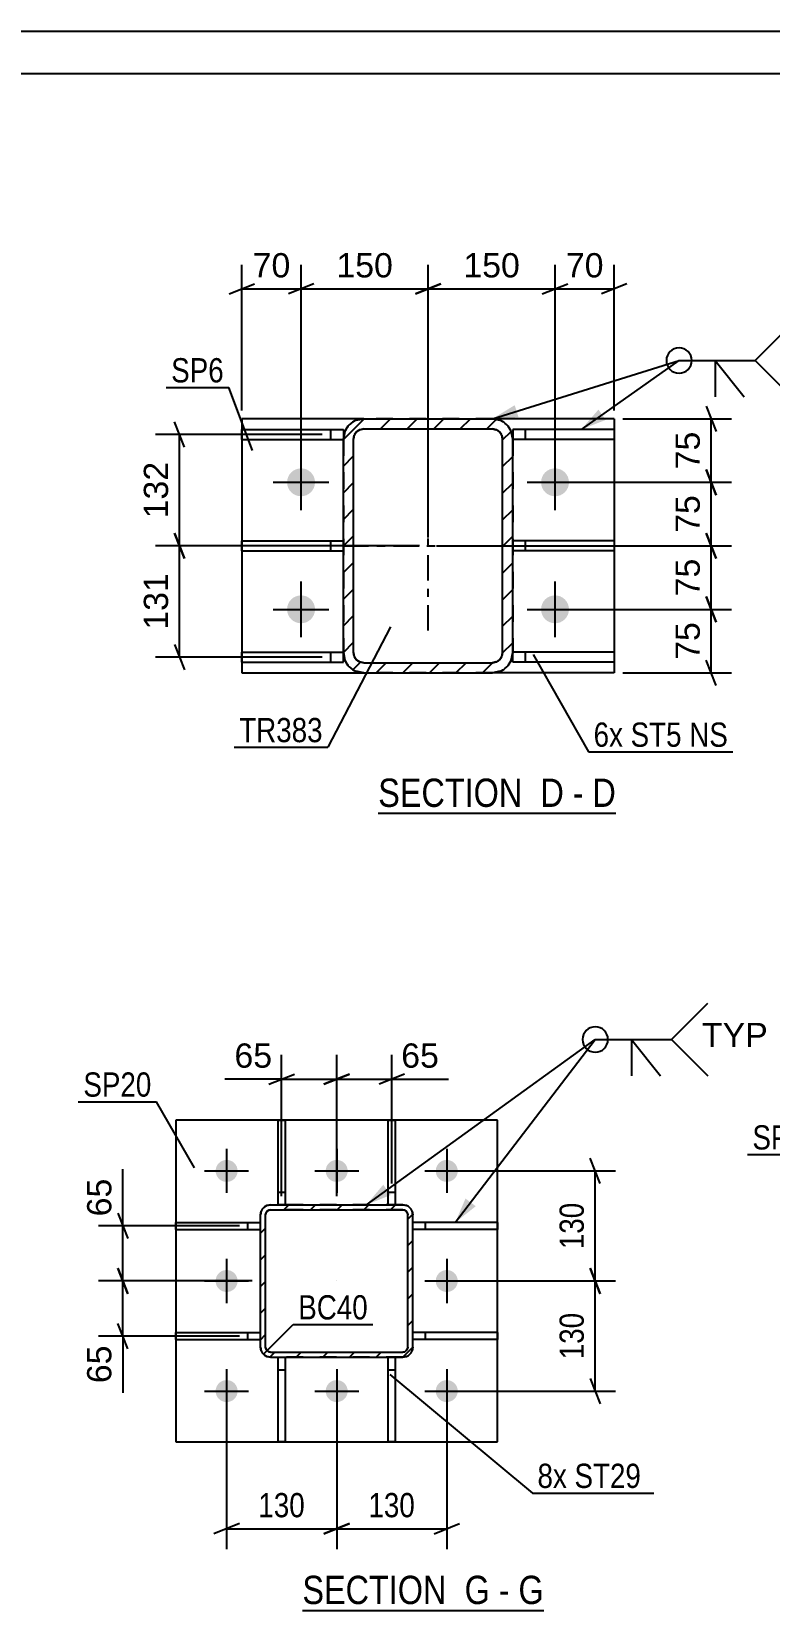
# Model space of a CAD drawing. Header units: millimetres. Extents: x 0 to 841, y 0 to 594.
# Drawn here: x 486.3 to 573.4, y 407.5 to 594 of the extents above; entities that cross this region are included whole.
import ezdxf

# ---------------------------------------------------------------- set-up
doc = ezdxf.new("R2010")
doc.units = ezdxf.units.MM
doc.linetypes.add('DXK_LINE_DOT2', pattern=[3.9198, 1.9599, -1.9599])
doc.linetypes.add('DXK_LINE_DOT3', pattern=[5.9187, 2.979, -0.9799, 0.9799, -0.9799])
doc.styles.add('Arial', font='ARIAL.TTF', dxfattribs={"height": 0.2})
doc.styles.add('Arial Narrow', font='ARIALN.TTF', dxfattribs={"height": 0.2})

# ---------------------------------------------------------------- blocks, each defined once
blk = doc.blocks.new('Unknown-717051872-18 - 20835')
at = {"color": 6, "linetype": 'Continuous'}
blk.add_line((518.27, 407.55), (546.77, 407.55), dxfattribs=at)
at = {"color": 0, "linetype": 'Continuous'}
for points in [[(536.38, 408.3), (536.38, 411.8), (518.27, 411.8), (518.27, 408.3)], [(540.41, 408.3), (540.41, 411.8), (537.43, 411.8), (537.43, 408.3)], [(542.74, 408.3), (542.74, 411.8), (541.46, 411.8), (541.46, 408.3)], [(546.77, 408.3), (546.77, 411.8), (543.79, 411.8), (543.79, 408.3)]]:
    blk.add_wipeout(points, dxfattribs=at)
at = {"color": 7, "linetype": 'Continuous', "style": 'Arial Narrow'}
for s, p in [('SECTION ', (518.27, 408.3)), ('G', (537.43, 408.3)), ('G', (543.79, 408.3)), ('-', (541.46, 408.3))]:
    blk.add_text(s, height=3.34, dxfattribs=at).set_placement(p)
blk = doc.blocks.new('Unknown-717051872-1130')
at = {"color": 5, "linetype": 'Continuous'}
for p, q in [((841, 594), (0, 594)), ((836, 589), (5, 589))]:
    blk.add_line(p, q, dxfattribs=at)
blk = doc.blocks.new('Unknown-717051872-14 - 5082')
at = {"color": 6, "linetype": 'Continuous'}
blk.add_line((527.23, 501.69), (555.3, 501.69), dxfattribs=at)
at = {"color": 0, "linetype": 'Continuous'}
for points in [[(545.34, 502.44), (545.34, 505.94), (527.23, 505.94), (527.23, 502.44)], [(549.16, 502.44), (549.16, 505.94), (546.39, 505.94), (546.39, 502.44)], [(551.48, 502.44), (551.48, 505.94), (550.21, 505.94), (550.21, 502.44)], [(555.3, 502.44), (555.3, 505.94), (552.53, 505.94), (552.53, 502.44)]]:
    blk.add_wipeout(points, dxfattribs=at)
at = {"color": 7, "linetype": 'Continuous', "style": 'Arial Narrow'}
for s, p in [('SECTION ', (527.23, 502.44)), ('D', (546.39, 502.44)), ('D', (552.53, 502.44)), ('-', (550.21, 502.44))]:
    blk.add_text(s, height=3.34, dxfattribs=at).set_placement(p)
blk = doc.blocks.new('Part-717051872-20913 - 20835')
at = {"color": 2, "linetype": 'Continuous'}
for p, q in [((528.42, 455.45), (528.42, 465.45)), ((528.42, 465.45), (529.22, 465.45)), ((529.22, 465.45), (529.22, 455.45))]:
    blk.add_line(p, q, dxfattribs=at)
at = {"color": 7, "linetype": 'DXK_LINE_DOT2'}
for p, q in [((528.42, 456.95), (529.22, 456.95)), ((529.22, 455.45), (528.42, 455.45))]:
    blk.add_line(p, q, dxfattribs=at)
blk = doc.blocks.new('Part-717051872-20914 - 20835')
at = {"color": 2, "linetype": 'Continuous'}
for p, q in [((515.42, 455.45), (515.42, 465.45)), ((515.42, 465.45), (516.22, 465.45)), ((516.22, 465.45), (516.22, 455.45))]:
    blk.add_line(p, q, dxfattribs=at)
at = {"color": 7, "linetype": 'DXK_LINE_DOT2'}
for p, q in [((515.42, 456.95), (516.22, 456.95)), ((516.22, 455.45), (515.42, 455.45))]:
    blk.add_line(p, q, dxfattribs=at)
blk = doc.blocks.new('Part-717051872-20842 - 20835')
at = {"linetype": 'Continuous'}
h = blk.add_hatch(dxfattribs=at)
h.set_pattern_fill('', scale=0.7, style=0, pattern_type=0)
h.set_pattern_definition([(45, (530.1167, 437.4516), (-1.57154, 1.57154), [])])
h.paths.add_polyline_path([(514.52, 437.45), (530.12, 437.45), (530.58, 437.54), (530.97, 437.8), (531.23, 438.19), (531.32, 438.65), (531.32, 454.25), (531.23, 454.71), (530.97, 455.1), (530.58, 455.36), (530.12, 455.45), (514.52, 455.45), (514.06, 455.36), (513.67, 455.1), (513.41, 454.71), (513.32, 454.25), (513.32, 438.65), (513.41, 438.19), (513.67, 437.8), (514.06, 437.54)])
h.paths.add_polyline_path([(513.96, 438.42), (513.92, 438.65), (513.92, 454.25), (513.96, 454.48), (514.09, 454.68), (514.29, 454.81), (514.52, 454.85), (530.12, 454.85), (530.35, 454.81), (530.54, 454.68), (530.67, 454.48), (530.72, 454.25), (530.72, 438.65), (530.67, 438.42), (530.54, 438.23), (530.35, 438.1), (530.12, 438.05), (514.52, 438.05), (514.29, 438.1), (514.09, 438.23)])
at = {"color": 7, "linetype": 'DXK_LINE_DOT2'}
for p, q in [((514.06, 455.36), (514.52, 455.45)), ((530.12, 455.45), (514.52, 455.45)), ((530.12, 455.45), (530.58, 455.36)), ((513.32, 454.25), (513.41, 454.71)), ((513.32, 438.65), (513.32, 454.25)), ((513.96, 454.48), (513.92, 454.25)), ((513.92, 438.65), (513.92, 454.25)), ((514.09, 454.68), (513.96, 454.48)), ((514.29, 454.81), (514.09, 454.68)), ((514.52, 454.85), (514.29, 454.81)), ((530.12, 454.85), (514.52, 454.85)), ((530.35, 454.81), (530.12, 454.85)), ((530.54, 454.68), (530.35, 454.81)), ((530.67, 454.48), (530.54, 454.68)), ((530.72, 454.25), (530.67, 454.48)), ((530.72, 438.65), (530.72, 454.25)), ((531.23, 454.71), (531.32, 454.25)), ((531.32, 438.65), (531.32, 454.25)), ((513.41, 438.19), (513.32, 438.65)), ((513.92, 438.65), (513.96, 438.42)), ((513.96, 438.42), (514.09, 438.23)), ((514.09, 438.23), (514.29, 438.1)), ((530.35, 438.1), (530.54, 438.23)), ((530.54, 438.23), (530.67, 438.42)), ((530.67, 438.42), (530.72, 438.65)), ((531.32, 438.65), (531.23, 438.19)), ((514.52, 437.45), (514.06, 437.54)), ((514.29, 438.1), (514.52, 438.05)), ((514.52, 438.05), (530.12, 438.05)), ((530.12, 437.45), (514.52, 437.45)), ((530.12, 438.05), (530.35, 438.1)), ((530.58, 437.54), (530.12, 437.45))]:
    blk.add_line(p, q, dxfattribs=at)
at = {"color": 2, "linetype": 'Continuous'}
for p, q in [((514.52, 455.45), (514.06, 455.36)), ((514.52, 455.45), (530.12, 455.45)), ((530.58, 455.36), (530.12, 455.45)), ((513.41, 454.71), (513.32, 454.25)), ((513.32, 438.65), (513.32, 454.25)), ((513.92, 454.25), (513.96, 454.48)), ((513.92, 438.65), (513.92, 454.25)), ((513.96, 454.48), (514.09, 454.68)), ((514.09, 454.68), (514.29, 454.81)), ((514.29, 454.81), (514.52, 454.85)), ((514.52, 454.85), (530.12, 454.85)), ((530.12, 454.85), (530.35, 454.81)), ((530.35, 454.81), (530.54, 454.68)), ((530.54, 454.68), (530.67, 454.48)), ((530.67, 454.48), (530.72, 454.25)), ((530.72, 438.65), (530.72, 454.25)), ((531.32, 454.25), (531.23, 454.71)), ((531.32, 438.65), (531.32, 454.25)), ((513.32, 438.65), (513.41, 438.19)), ((513.96, 438.42), (513.92, 438.65)), ((514.09, 438.23), (513.96, 438.42)), ((514.29, 438.1), (514.09, 438.23)), ((530.54, 438.23), (530.35, 438.1)), ((530.67, 438.42), (530.54, 438.23)), ((530.72, 438.65), (530.67, 438.42)), ((531.23, 438.19), (531.32, 438.65)), ((514.06, 437.54), (514.52, 437.45)), ((514.52, 438.05), (514.29, 438.1)), ((514.52, 438.05), (530.12, 438.05)), ((514.52, 437.45), (530.12, 437.45)), ((530.35, 438.1), (530.12, 438.05)), ((530.12, 437.45), (530.58, 437.54))]:
    blk.add_line(p, q, dxfattribs=at)
at = {"color": 7, "linetype": 'DXK_LINE_DOT3'}
blk.add_line((522.32, 446.45), (522.32, 446.45), dxfattribs=at)
at = {"color": 7, "linetype": 'DXK_LINE_DOT2'}
for centre, start, end in [((514.52, 454.25), 112.5, 157.5), ((530.12, 454.25), 22.5, 67.5), ((514.52, 438.65), 202.5, 247.5), ((530.12, 438.65), 292.5, 337.5)]:
    blk.add_arc(centre, 1.2, start, end, dxfattribs=at)
at = {"color": 2, "linetype": 'Continuous'}
for centre, start, end in [((514.52, 454.25), 112.5, 157.5), ((530.12, 454.25), 22.5, 67.5), ((514.52, 438.65), 202.5, 247.5), ((530.12, 438.65), 292.5, 337.5)]:
    blk.add_arc(centre, 1.2, start, end, dxfattribs=at)
blk = doc.blocks.new('Part-717051872-20911 - 20835')
at = {"color": 2, "linetype": 'Continuous'}
for p, q in [((528.42, 427.45), (528.42, 437.45)), ((529.22, 437.45), (529.22, 427.45)), ((529.22, 427.45), (528.42, 427.45))]:
    blk.add_line(p, q, dxfattribs=at)
at = {"color": 7, "linetype": 'DXK_LINE_DOT2'}
for p, q in [((528.42, 437.45), (529.22, 437.45)), ((528.42, 435.95), (529.22, 435.95))]:
    blk.add_line(p, q, dxfattribs=at)
blk = doc.blocks.new('Part-717051872-20855 - 20835')
at = {"color": 2, "linetype": 'Continuous'}
for p, q in [((541.32, 465.45), (503.32, 465.45)), ((503.32, 465.45), (503.32, 427.45)), ((541.32, 427.45), (541.32, 465.45)), ((503.32, 427.45), (541.32, 427.45))]:
    blk.add_line(p, q, dxfattribs=at)
blk = doc.blocks.new('Part-717051872-20912 - 20835')
at = {"color": 2, "linetype": 'Continuous'}
for p, q in [((515.42, 427.45), (515.42, 437.45)), ((516.22, 437.45), (516.22, 427.45)), ((516.22, 427.45), (515.42, 427.45))]:
    blk.add_line(p, q, dxfattribs=at)
at = {"color": 7, "linetype": 'DXK_LINE_DOT2'}
for p, q in [((515.42, 437.45), (516.22, 437.45)), ((515.42, 435.95), (516.22, 435.95))]:
    blk.add_line(p, q, dxfattribs=at)
blk = doc.blocks.new('Part-717051872-20915 - 20835')
at = {"color": 2, "linetype": 'Continuous'}
for p, q in [((541.32, 440.35), (531.32, 440.35)), ((541.32, 440.35), (541.32, 439.55)), ((541.32, 439.55), (531.32, 439.55))]:
    blk.add_line(p, q, dxfattribs=at)
at = {"color": 7, "linetype": 'DXK_LINE_DOT2'}
for p, q in [((531.32, 439.55), (531.32, 440.35)), ((532.82, 439.55), (532.82, 440.35))]:
    blk.add_line(p, q, dxfattribs=at)
blk = doc.blocks.new('Part-717051872-20916 - 20835')
at = {"color": 2, "linetype": 'Continuous'}
for p, q in [((541.32, 453.35), (531.32, 453.35)), ((541.32, 453.35), (541.32, 452.55)), ((541.32, 452.55), (531.32, 452.55))]:
    blk.add_line(p, q, dxfattribs=at)
at = {"color": 7, "linetype": 'DXK_LINE_DOT2'}
for p, q in [((531.32, 452.55), (531.32, 453.35)), ((532.82, 452.55), (532.82, 453.35))]:
    blk.add_line(p, q, dxfattribs=at)
blk = doc.blocks.new('Part-717051872-20917 - 20835')
at = {"color": 2, "linetype": 'Continuous'}
for p, q in [((503.32, 439.55), (503.32, 440.35)), ((503.32, 440.35), (513.32, 440.35)), ((503.32, 439.55), (513.32, 439.55))]:
    blk.add_line(p, q, dxfattribs=at)
at = {"color": 7, "linetype": 'DXK_LINE_DOT2'}
for p, q in [((511.82, 439.55), (511.82, 440.35)), ((513.32, 439.55), (513.32, 440.35))]:
    blk.add_line(p, q, dxfattribs=at)
blk = doc.blocks.new('Part-717051872-20918 - 20835')
at = {"color": 2, "linetype": 'Continuous'}
for p, q in [((503.32, 452.55), (503.32, 453.35)), ((503.32, 453.35), (513.32, 453.35)), ((503.32, 452.55), (513.32, 452.55))]:
    blk.add_line(p, q, dxfattribs=at)
at = {"color": 7, "linetype": 'DXK_LINE_DOT2'}
for p, q in [((511.82, 452.55), (511.82, 453.35)), ((513.32, 452.55), (513.32, 453.35))]:
    blk.add_line(p, q, dxfattribs=at)
blk = doc.blocks.new('Bolt-717051872-20923 - 20835')
at = {"linetype": 'Continuous'}
for points in [[(510.62, 459.45, -1), (508.02, 459.45, -1)], [(523.62, 459.45, -1), (521.02, 459.45, -1)], [(536.62, 459.45, -1), (534.02, 459.45, -1)], [(510.62, 446.45, -1), (508.02, 446.45, -1)], [(536.62, 446.45, -1), (534.02, 446.45, -1)], [(510.62, 433.45, -1), (508.02, 433.45, -1)], [(523.62, 433.45, -1), (521.02, 433.45, -1)], [(536.62, 433.45, -1), (534.02, 433.45, -1)]]:
    blk.add_hatch(color=1, dxfattribs=at).paths.add_polyline_path(points)
at = {"color": 1, "linetype": 'Continuous'}
for p, q in [((509.32, 462.05), (509.32, 456.85)), ((522.32, 462.05), (522.32, 456.85)), ((535.32, 462.05), (535.32, 456.85)), ((506.72, 459.45), (511.92, 459.45)), ((519.72, 459.45), (524.92, 459.45)), ((532.72, 459.45), (537.92, 459.45)), ((509.32, 449.05), (509.32, 443.85)), ((535.32, 449.05), (535.32, 443.85)), ((506.72, 446.45), (511.92, 446.45)), ((532.72, 446.45), (537.92, 446.45)), ((509.32, 436.05), (509.32, 430.85)), ((522.32, 436.05), (522.32, 430.85)), ((535.32, 436.05), (535.32, 430.85)), ((506.72, 433.45), (511.92, 433.45)), ((519.72, 433.45), (524.92, 433.45)), ((532.72, 433.45), (537.92, 433.45))]:
    blk.add_line(p, q, dxfattribs=at)
blk = doc.blocks.new('Part-717051872-5136 - 5082')
at = {"color": 2, "linetype": 'Continuous'}
for p, q in [((555.11, 520.72), (543.11, 520.72)), ((543.11, 519.52), (543.11, 520.67)), ((555.11, 520.72), (555.11, 519.52)), ((555.11, 519.52), (543.11, 519.52))]:
    blk.add_line(p, q, dxfattribs=at)
at = {"color": 7, "linetype": 'DXK_LINE_DOT2'}
for p, q in [((543.11, 520.67), (543.11, 520.72)), ((543.11, 520.72), (543.11, 520.67)), ((544.61, 519.52), (544.61, 520.72))]:
    blk.add_line(p, q, dxfattribs=at)
blk = doc.blocks.new('Part-717051872-5185 - 5082')
at = {"color": 2, "linetype": 'Continuous'}
for p, q in [((511.11, 519.52), (511.11, 520.72)), ((511.11, 520.72), (523.11, 520.72)), ((523.11, 519.52), (523.11, 520.67)), ((511.11, 519.52), (523.11, 519.52))]:
    blk.add_line(p, q, dxfattribs=at)
at = {"color": 7, "linetype": 'DXK_LINE_DOT2'}
for p, q in [((521.61, 519.52), (521.61, 520.72)), ((523.11, 520.67), (523.11, 520.72)), ((523.11, 520.72), (523.11, 520.67))]:
    blk.add_line(p, q, dxfattribs=at)
blk = doc.blocks.new('Part-717051872-5121 - 5082')
at = {"color": 2, "linetype": 'Continuous'}
for p, q in [((525.51, 548.27), (511.11, 548.27)), ((511.11, 548.27), (511.11, 518.27)), ((555.11, 548.27), (540.71, 548.27)), ((555.11, 548.27), (555.11, 518.27)), ((511.11, 518.27), (525.51, 518.27)), ((555.11, 518.27), (540.71, 518.27))]:
    blk.add_line(p, q, dxfattribs=at)
at = {"color": 7, "linetype": 'DXK_LINE_DOT2'}
for p, q in [((540.71, 548.27), (525.51, 548.27)), ((540.71, 518.27), (525.51, 518.27))]:
    blk.add_line(p, q, dxfattribs=at)
blk = doc.blocks.new('Part-717051872-5126 - 5082')
at = {"color": 2, "linetype": 'Continuous'}
for p, q in [((555.11, 533.87), (543.11, 533.87)), ((555.11, 533.87), (555.11, 532.67)), ((555.11, 532.67), (543.11, 532.67))]:
    blk.add_line(p, q, dxfattribs=at)
at = {"color": 7, "linetype": 'DXK_LINE_DOT2'}
for p, q in [((543.11, 533.87), (543.11, 532.67)), ((544.61, 532.67), (544.61, 533.87))]:
    blk.add_line(p, q, dxfattribs=at)
blk = doc.blocks.new('Part-717051872-5131 - 5082')
at = {"color": 2, "linetype": 'Continuous'}
for p, q in [((555.11, 547.02), (543.11, 547.02)), ((543.11, 547.02), (543.11, 545.87)), ((555.11, 547.02), (555.11, 545.82)), ((555.11, 545.82), (543.11, 545.82))]:
    blk.add_line(p, q, dxfattribs=at)
at = {"color": 7, "linetype": 'DXK_LINE_DOT2'}
for p, q in [((544.61, 545.82), (544.61, 547.02)), ((543.11, 545.87), (543.11, 545.82))]:
    blk.add_line(p, q, dxfattribs=at)
blk = doc.blocks.new('Part-717051872-5149 - 5082')
at = {"linetype": 'Continuous'}
h = blk.add_hatch(dxfattribs=at)
h.set_pattern_fill('', scale=0.7, style=0, pattern_type=0)
h.set_pattern_definition([(45, (542.9298, 546.789), (-1.57154, 1.57154), [])])
h.paths.add_polyline_path([(543.11, 545.87), (542.93, 546.79), (542.41, 547.57), (541.63, 548.09), (540.71, 548.27), (525.51, 548.27), (524.59, 548.09), (523.82, 547.57), (523.3, 546.79), (523.11, 545.87), (523.11, 520.67), (523.3, 519.75), (523.82, 518.97), (524.59, 518.45), (525.51, 518.27), (540.71, 518.27), (541.63, 518.45), (542.41, 518.97), (542.93, 519.75), (543.11, 520.67)])
h.paths.add_polyline_path([(541.82, 520.21), (541.56, 519.82), (541.17, 519.56), (540.71, 519.47), (525.51, 519.47), (525.05, 519.56), (524.66, 519.82), (524.4, 520.21), (524.31, 520.67), (524.31, 545.87), (524.4, 546.33), (524.66, 546.72), (525.05, 546.98), (525.51, 547.07), (540.71, 547.07), (541.17, 546.98), (541.56, 546.72), (541.82, 546.33), (541.91, 545.87), (541.91, 520.67)])
at = {"color": 7, "linetype": 'DXK_LINE_DOT2'}
for p, q in [((524.59, 548.09), (525.51, 548.27)), ((525.51, 548.27), (540.71, 548.27)), ((540.71, 548.27), (541.63, 548.09)), ((523.11, 545.87), (523.3, 546.79)), ((524.4, 546.33), (524.31, 545.87)), ((525.51, 547.07), (525.05, 546.98)), ((525.51, 547.07), (540.71, 547.07)), ((541.17, 546.98), (540.71, 547.07)), ((541.91, 545.87), (541.82, 546.33)), ((542.93, 546.79), (543.11, 545.87)), ((523.11, 545.87), (523.11, 520.67)), ((524.31, 520.67), (524.31, 545.87)), ((541.91, 520.67), (541.91, 545.87)), ((543.11, 545.87), (543.11, 520.67)), ((523.3, 519.75), (523.11, 520.67)), ((524.31, 520.67), (524.4, 520.21)), ((541.82, 520.21), (541.91, 520.67)), ((543.11, 520.67), (542.93, 519.75)), ((525.51, 518.27), (524.59, 518.45)), ((525.05, 519.56), (525.51, 519.47)), ((525.51, 519.47), (540.71, 519.47)), ((540.71, 519.47), (541.17, 519.56)), ((541.63, 518.45), (540.71, 518.27)), ((525.51, 518.27), (540.71, 518.27))]:
    blk.add_line(p, q, dxfattribs=at)
at = {"color": 2, "linetype": 'Continuous'}
for p, q in [((525.51, 548.27), (524.59, 548.09)), ((525.51, 548.27), (540.71, 548.27)), ((541.63, 548.09), (540.71, 548.27)), ((523.3, 546.79), (523.11, 545.87)), ((524.31, 545.87), (524.4, 546.33)), ((525.05, 546.98), (525.51, 547.07)), ((525.51, 547.07), (540.71, 547.07)), ((540.71, 547.07), (541.17, 546.98)), ((541.82, 546.33), (541.91, 545.87)), ((543.11, 545.87), (542.93, 546.79)), ((523.11, 520.67), (523.11, 545.87)), ((524.31, 520.67), (524.31, 545.87)), ((541.91, 520.67), (541.91, 545.87)), ((543.11, 520.67), (543.11, 545.87)), ((523.11, 520.67), (523.3, 519.75)), ((524.4, 520.21), (524.31, 520.67)), ((541.91, 520.67), (541.82, 520.21)), ((542.93, 519.75), (543.11, 520.67)), ((524.59, 518.45), (525.51, 518.27)), ((525.51, 519.47), (525.05, 519.56)), ((525.51, 519.47), (540.71, 519.47)), ((541.17, 519.56), (540.71, 519.47)), ((540.71, 518.27), (541.63, 518.45)), ((525.51, 518.27), (540.71, 518.27))]:
    blk.add_line(p, q, dxfattribs=at)
at = {"color": 7, "linetype": 'DXK_LINE_DOT3'}
for p, q in [((533.11, 523.27), (533.11, 543.27)), ((523.11, 533.27), (543.11, 533.27))]:
    blk.add_line(p, q, dxfattribs=at)
at = {"color": 7, "linetype": 'DXK_LINE_DOT2'}
for centre, radius, start, end in [((525.51, 545.87), 2.4, 112.5, 157.5), ((525.51, 545.87), 1.2, 112.5, 157.5), ((540.71, 545.87), 1.2, 22.5, 67.5), ((540.71, 545.87), 2.4, 22.5, 67.5), ((525.51, 520.67), 1.2, 202.5, 247.5), ((540.71, 520.67), 1.2, 292.5, 337.5), ((525.51, 520.67), 2.4, 202.5, 247.5), ((540.71, 520.67), 2.4, 292.5, 337.5)]:
    blk.add_arc(centre, radius, start, end, dxfattribs=at)
at = {"color": 2, "linetype": 'Continuous'}
for centre, radius, start, end in [((525.51, 545.87), 2.4, 112.5, 157.5), ((525.51, 545.87), 1.2, 112.5, 157.5), ((540.71, 545.87), 1.2, 22.5, 67.5), ((540.71, 545.87), 2.4, 22.5, 67.5), ((525.51, 520.67), 1.2, 202.5, 247.5), ((540.71, 520.67), 1.2, 292.5, 337.5), ((525.51, 520.67), 2.4, 202.5, 247.5), ((540.71, 520.67), 2.4, 292.5, 337.5)]:
    blk.add_arc(centre, radius, start, end, dxfattribs=at)
blk = doc.blocks.new('Part-717051872-5141 - 5082')
at = {"color": 2, "linetype": 'Continuous'}
for p, q in [((511.11, 532.67), (511.11, 533.87)), ((511.11, 533.87), (523.11, 533.87)), ((511.11, 532.67), (523.11, 532.67))]:
    blk.add_line(p, q, dxfattribs=at)
at = {"color": 7, "linetype": 'DXK_LINE_DOT2'}
for p, q in [((521.61, 532.67), (521.61, 533.87)), ((523.11, 533.87), (523.11, 532.67))]:
    blk.add_line(p, q, dxfattribs=at)
blk = doc.blocks.new('Bolt-717051872-5171 - 5082')
at = {"linetype": 'Continuous'}
for points in [[(516.46, 540.77, -1), (519.76, 540.77, -1)], [(546.46, 540.77, -1), (549.76, 540.77, -1)], [(516.46, 525.77, -1), (519.76, 525.77, -1)], [(546.46, 525.77, -1), (549.76, 525.77, -1)]]:
    blk.add_hatch(color=1, dxfattribs=at).paths.add_polyline_path(points)
at = {"color": 1, "linetype": 'Continuous'}
for p, q in [((518.11, 537.47), (518.11, 544.07)), ((548.11, 537.47), (548.11, 544.07)), ((514.81, 540.77), (521.41, 540.77)), ((544.81, 540.77), (551.41, 540.77)), ((518.11, 522.47), (518.11, 529.07)), ((548.11, 522.47), (548.11, 529.07)), ((514.81, 525.77), (521.41, 525.77)), ((544.81, 525.77), (551.41, 525.77))]:
    blk.add_line(p, q, dxfattribs=at)
blk = doc.blocks.new('Part-717051872-5180 - 5082')
at = {"color": 2, "linetype": 'Continuous'}
for p, q in [((511.11, 545.82), (511.11, 547.02)), ((511.11, 547.02), (523.11, 547.02)), ((523.11, 547.02), (523.11, 545.87)), ((511.11, 545.82), (523.11, 545.82))]:
    blk.add_line(p, q, dxfattribs=at)
at = {"color": 7, "linetype": 'DXK_LINE_DOT2'}
for p, q in [((521.61, 545.82), (521.61, 547.02)), ((523.11, 545.87), (523.11, 545.82))]:
    blk.add_line(p, q, dxfattribs=at)
blk = doc.blocks.new('StraightDimension-717051872-21965 - 20835')
at = {"color": 7, "linetype": 'Continuous'}
for p, q in [((496.45, 447.95), (497.65, 444.95)), ((512.32, 446.45), (494.2, 446.45)), ((497.05, 439.95), (497.05, 446.45)), ((497.65, 438.45), (496.45, 441.45)), ((510.82, 439.95), (494.2, 439.95))]:
    blk.add_line(p, q, dxfattribs=at)
at = {"color": 0}
blk.add_wipeout([(496.3, 439.43), (492.1, 439.43), (492.1, 433.78), (496.3, 433.78)], dxfattribs=at)
at = {"color": 7, "linetype": 'Continuous'}
blk.add_line((497.05, 439.95), (497.05, 433.25), dxfattribs=at)
blk.add_line((497.05, 439.95), (497.05, 433.25), dxfattribs=at)
at = {"color": 3, "style": 'Arial'}
blk.add_text('65', height=2.865, rotation=90.0002, dxfattribs=at).set_placement((495.7, 434.38))
blk = doc.blocks.new('StraightDimension-717051872-21955 - 20835')
at = {"color": 7, "linetype": 'Continuous'}
for p, q in [((515.82, 456.45), (515.82, 473.14)), ((522.32, 456.45), (522.32, 473.14)), ((514.32, 469.69), (517.32, 470.89)), ((515.82, 470.29), (522.32, 470.29)), ((523.82, 470.89), (520.82, 469.69))]:
    blk.add_line(p, q, dxfattribs=at)
at = {"color": 0}
blk.add_wipeout([(515.29, 471.04), (515.29, 475.24), (509.64, 475.24), (509.64, 471.04)], dxfattribs=at)
at = {"color": 7, "linetype": 'Continuous'}
blk.add_line((515.82, 470.29), (509.12, 470.29), dxfattribs=at)
blk.add_line((515.82, 470.29), (509.12, 470.29), dxfattribs=at)
at = {"color": 3, "style": 'Arial'}
blk.add_text('65', height=2.865, dxfattribs=at).set_placement((510.24, 471.64))
blk = doc.blocks.new('StraightDimension-717051872-21964 - 20835')
at = {"color": 7, "linetype": 'Continuous'}
for p, q in [((496.45, 454.45), (497.65, 451.45)), ((510.82, 452.95), (494.2, 452.95)), ((497.05, 446.45), (497.05, 452.95)), ((497.65, 444.95), (496.45, 447.95)), ((512.32, 446.45), (494.2, 446.45))]:
    blk.add_line(p, q, dxfattribs=at)
at = {"color": 0}
blk.add_wipeout([(496.3, 459.12), (492.1, 459.12), (492.1, 453.48), (496.3, 453.48)], dxfattribs=at)
at = {"color": 7, "linetype": 'Continuous'}
blk.add_line((497.05, 452.95), (497.05, 459.65), dxfattribs=at)
blk.add_line((497.05, 452.95), (497.05, 459.65), dxfattribs=at)
at = {"color": 3, "style": 'Arial'}
blk.add_text('65', height=2.865, rotation=90.0002, dxfattribs=at).set_placement((495.7, 454.08))
blk = doc.blocks.new('StraightDimension-717051872-20954 - 20835')
at = {"color": 7, "linetype": 'Continuous'}
for p, q in [((522.32, 432.45), (522.32, 414.8)), ((535.32, 432.45), (535.32, 414.8)), ((523.82, 417.8), (520.82, 416.6)), ((533.82, 416.6), (536.82, 417.8)), ((522.32, 417.2), (535.32, 417.2))]:
    blk.add_line(p, q, dxfattribs=at)
at = {"color": 0}
blk.add_wipeout([(532.16, 417.95), (532.16, 422.15), (525.47, 422.15), (525.47, 417.95)], dxfattribs=at)
at = {"color": 3, "style": 'Arial Narrow'}
blk.add_text('130', height=2.863, dxfattribs=at).set_placement((526.07, 418.55))
blk = doc.blocks.new('StraightDimension-717051872-20955 - 20835')
at = {"color": 7, "linetype": 'Continuous'}
for p, q in [((509.32, 432.45), (509.32, 414.8)), ((522.32, 432.45), (522.32, 414.8)), ((510.82, 417.8), (507.82, 416.6)), ((520.82, 416.6), (523.82, 417.8)), ((509.32, 417.2), (522.32, 417.2))]:
    blk.add_line(p, q, dxfattribs=at)
at = {"color": 0}
blk.add_wipeout([(519.16, 417.95), (519.16, 422.15), (512.47, 422.15), (512.47, 417.95)], dxfattribs=at)
at = {"color": 3, "style": 'Arial Narrow'}
blk.add_text('130', height=2.863, dxfattribs=at).set_placement((513.07, 418.55))
blk = doc.blocks.new('StraightDimension-717051872-20964 - 20835')
at = {"color": 7, "linetype": 'Continuous'}
for p, q in [((553.46, 457.95), (552.26, 460.95)), ((536.32, 459.45), (555.26, 459.45)), ((552.86, 446.45), (552.86, 459.45)), ((552.26, 447.95), (553.46, 444.95)), ((536.32, 446.45), (555.26, 446.45))]:
    blk.add_line(p, q, dxfattribs=at)
at = {"color": 0}
blk.add_wipeout([(552.11, 456.29), (547.91, 456.29), (547.91, 449.61), (552.11, 449.61)], dxfattribs=at)
at = {"color": 3, "style": 'Arial Narrow'}
blk.add_text('130', height=2.863, rotation=90.0002, dxfattribs=at).set_placement((551.51, 450.21))
blk = doc.blocks.new('StraightDimension-717051872-20965 - 20835')
at = {"color": 7, "linetype": 'Continuous'}
for p, q in [((553.46, 444.95), (552.26, 447.95)), ((536.32, 446.45), (555.26, 446.45)), ((552.86, 433.45), (552.86, 446.45)), ((552.26, 434.95), (553.46, 431.95)), ((536.32, 433.45), (555.26, 433.45))]:
    blk.add_line(p, q, dxfattribs=at)
at = {"color": 0}
blk.add_wipeout([(552.11, 443.29), (547.91, 443.29), (547.91, 436.61), (552.11, 436.61)], dxfattribs=at)
at = {"color": 3, "style": 'Arial Narrow'}
blk.add_text('130', height=2.863, rotation=90.0002, dxfattribs=at).set_placement((551.51, 437.21))
blk = doc.blocks.new('StraightDimension-717051872-21954 - 20835')
at = {"color": 7, "linetype": 'Continuous'}
for p, q in [((522.32, 456.45), (522.32, 473.14)), ((528.82, 457.95), (528.82, 473.14)), ((520.82, 469.69), (523.82, 470.89)), ((522.32, 470.29), (528.82, 470.29)), ((530.32, 470.89), (527.32, 469.69))]:
    blk.add_line(p, q, dxfattribs=at)
at = {"color": 0}
blk.add_wipeout([(534.99, 471.04), (534.99, 475.24), (529.34, 475.24), (529.34, 471.04)], dxfattribs=at)
at = {"color": 7, "linetype": 'Continuous'}
blk.add_line((528.82, 470.29), (535.51, 470.29), dxfattribs=at)
blk.add_line((528.82, 470.29), (535.51, 470.29), dxfattribs=at)
at = {"color": 3, "style": 'Arial'}
blk.add_text('65', height=2.865, dxfattribs=at).set_placement((529.94, 471.64))
blk = doc.blocks.new('StraightDimension-717051872-5209 - 5082')
at = {"color": 7, "linetype": 'Continuous'}
for p, q in [((556.11, 548.27), (568.96, 548.27)), ((565.96, 549.77), (567.16, 546.77)), ((566.56, 540.77), (566.56, 548.27)), ((549.11, 540.77), (568.96, 540.77)), ((567.16, 539.27), (565.96, 542.27))]:
    blk.add_line(p, q, dxfattribs=at)
at = {"color": 0}
blk.add_wipeout([(565.81, 547.34), (561.61, 547.34), (561.61, 541.7), (565.81, 541.7)], dxfattribs=at)
at = {"color": 3, "style": 'Arial'}
blk.add_text('75', height=2.865, rotation=90.0002, dxfattribs=at).set_placement((565.21, 542.3))
blk = doc.blocks.new('StraightDimension-717051872-5259 - 5082')
at = {"color": 7, "linetype": 'Continuous'}
for p, q in [((511.11, 549.27), (511.11, 566.47)), ((518.11, 541.77), (518.11, 566.47)), ((509.61, 563.02), (512.61, 564.22)), ((511.11, 563.62), (518.11, 563.62)), ((519.61, 564.22), (516.61, 563.02))]:
    blk.add_line(p, q, dxfattribs=at)
at = {"color": 0}
blk.add_wipeout([(517.44, 564.37), (517.44, 568.57), (511.79, 568.57), (511.79, 564.37)], dxfattribs=at)
at = {"color": 3, "style": 'Arial'}
blk.add_text('70', height=2.865, dxfattribs=at).set_placement((512.39, 564.97))
blk = doc.blocks.new('StraightDimension-717051872-5269 - 5082')
at = {"color": 7, "linetype": 'Continuous'}
for p, q in [((533.11, 534.27), (533.11, 566.47)), ((548.11, 541.77), (548.11, 566.47)), ((534.61, 564.22), (531.61, 563.02)), ((533.11, 563.62), (548.11, 563.62)), ((546.61, 563.02), (549.61, 564.22))]:
    blk.add_line(p, q, dxfattribs=at)
at = {"color": 0}
blk.add_wipeout([(544.55, 564.37), (544.55, 568.57), (536.68, 568.57), (536.68, 564.37)], dxfattribs=at)
at = {"color": 3, "style": 'Arial'}
blk.add_text('150', height=2.865, dxfattribs=at).set_placement((537.28, 564.97))
blk = doc.blocks.new('StraightDimension-717051872-5253 - 5082')
at = {"color": 7, "linetype": 'Continuous'}
for p, q in [((520.61, 546.42), (500.9, 546.42)), ((504.35, 544.92), (503.15, 547.92)), ((503.75, 533.27), (503.75, 546.42)), ((532.11, 533.27), (500.9, 533.27)), ((503.15, 534.77), (504.35, 531.77))]:
    blk.add_line(p, q, dxfattribs=at)
at = {"color": 0}
blk.add_wipeout([(503, 543.78), (498.8, 543.78), (498.8, 535.91), (503, 535.91)], dxfattribs=at)
at = {"color": 3, "style": 'Arial'}
blk.add_text('132', height=2.865, rotation=90.0002, dxfattribs=at).set_placement((502.4, 536.51))
blk = doc.blocks.new('StraightDimension-717051872-5237 - 5082')
at = {"color": 7, "linetype": 'Continuous'}
for p, q in [((565.96, 527.27), (567.16, 524.27)), ((549.11, 525.77), (568.96, 525.77)), ((566.56, 518.27), (566.56, 525.77)), ((567.16, 516.77), (565.96, 519.77)), ((556.11, 518.27), (568.96, 518.27))]:
    blk.add_line(p, q, dxfattribs=at)
at = {"color": 0}
blk.add_wipeout([(565.81, 524.84), (561.61, 524.84), (561.61, 519.2), (565.81, 519.2)], dxfattribs=at)
at = {"color": 3, "style": 'Arial'}
blk.add_text('75', height=2.865, rotation=90.0002, dxfattribs=at).set_placement((565.21, 519.8))
blk = doc.blocks.new('StraightDimension-717051872-5219 - 5082')
at = {"color": 7, "linetype": 'Continuous'}
for p, q in [((549.11, 540.77), (568.96, 540.77)), ((565.96, 542.27), (567.16, 539.27)), ((566.56, 533.27), (566.56, 540.77)), ((534.11, 533.27), (568.96, 533.27)), ((567.16, 531.77), (565.96, 534.77))]:
    blk.add_line(p, q, dxfattribs=at)
at = {"color": 0}
blk.add_wipeout([(565.81, 539.84), (561.61, 539.84), (561.61, 534.2), (565.81, 534.2)], dxfattribs=at)
at = {"color": 3, "style": 'Arial'}
blk.add_text('75', height=2.865, rotation=90.0002, dxfattribs=at).set_placement((565.21, 534.8))
blk = doc.blocks.new('StraightDimension-717051872-5228 - 5082')
at = {"color": 7, "linetype": 'Continuous'}
for p, q in [((534.11, 533.27), (568.96, 533.27)), ((565.96, 534.77), (567.16, 531.77)), ((566.56, 525.77), (566.56, 533.27)), ((567.16, 524.27), (565.96, 527.27)), ((549.11, 525.77), (568.96, 525.77))]:
    blk.add_line(p, q, dxfattribs=at)
at = {"color": 0}
blk.add_wipeout([(565.81, 532.34), (561.61, 532.34), (561.61, 526.7), (565.81, 526.7)], dxfattribs=at)
at = {"color": 3, "style": 'Arial'}
blk.add_text('75', height=2.865, rotation=90.0002, dxfattribs=at).set_placement((565.21, 527.3))
blk = doc.blocks.new('StraightDimension-717051872-5248 - 5082')
at = {"color": 7, "linetype": 'Continuous'}
for p, q in [((532.11, 533.27), (500.9, 533.27)), ((504.35, 531.77), (503.15, 534.77)), ((503.75, 520.12), (503.75, 533.27)), ((503.15, 521.62), (504.35, 518.62)), ((520.61, 520.12), (500.9, 520.12))]:
    blk.add_line(p, q, dxfattribs=at)
at = {"color": 0}
blk.add_wipeout([(503, 530.63), (498.8, 530.63), (498.8, 522.76), (503, 522.76)], dxfattribs=at)
at = {"color": 3, "style": 'Arial'}
blk.add_text('131', height=2.865, rotation=90.0002, dxfattribs=at).set_placement((502.4, 523.36))
blk = doc.blocks.new('StraightDimension-717051872-5278 - 5082')
at = {"color": 7, "linetype": 'Continuous'}
for p, q in [((548.11, 541.77), (548.11, 566.47)), ((555.11, 549.27), (555.11, 566.47)), ((546.61, 563.02), (549.61, 564.22)), ((548.11, 563.62), (555.11, 563.62)), ((556.61, 564.22), (553.61, 563.02))]:
    blk.add_line(p, q, dxfattribs=at)
at = {"color": 0}
blk.add_wipeout([(554.44, 564.37), (554.44, 568.57), (548.79, 568.57), (548.79, 564.37)], dxfattribs=at)
at = {"color": 3, "style": 'Arial'}
blk.add_text('70', height=2.865, dxfattribs=at).set_placement((549.39, 564.97))
blk = doc.blocks.new('StraightDimension-717051872-5288 - 5082')
at = {"color": 7, "linetype": 'Continuous'}
for p, q in [((518.11, 541.77), (518.11, 566.47)), ((533.11, 534.27), (533.11, 566.47)), ((519.61, 564.22), (516.61, 563.02)), ((518.11, 563.62), (533.11, 563.62)), ((531.61, 563.02), (534.61, 564.22))]:
    blk.add_line(p, q, dxfattribs=at)
at = {"color": 0}
blk.add_wipeout([(529.55, 564.37), (529.55, 568.57), (521.68, 568.57), (521.68, 564.37)], dxfattribs=at)
at = {"color": 3, "style": 'Arial'}
blk.add_text('150', height=2.865, dxfattribs=at).set_placement((522.28, 564.97))
blk = doc.blocks.new('MarkSet-717051872-21927 - 20835')
at = {"color": 0}
blk.add_wipeout([(549.51, 422.01), (549.51, 425.01), (546.04, 425.01), (546.04, 422.01)], dxfattribs=at)
blk.add_wipeout([(549.51, 422.01), (549.51, 425.01), (546.04, 425.01), (546.04, 422.01)], dxfattribs=at)
at = {"color": 30, "linetype": 'Continuous'}
blk.add_line((528.61, 435.42), (545.44, 421.41), dxfattribs=at)
at = {"color": 3, "style": 'Arial Narrow'}
blk.add_text('8x', height=2.863, dxfattribs=at).set_placement((546.04, 422.01))
at = {"color": 0}
blk.add_wipeout([(558.27, 422.01), (558.27, 425.01), (550.41, 425.01), (550.41, 422.01)], dxfattribs=at)
blk.add_wipeout([(558.27, 422.01), (558.27, 425.01), (550.41, 425.01), (550.41, 422.01)], dxfattribs=at)
at = {"color": 30, "linetype": 'Continuous'}
blk.add_line((545.44, 421.41), (559.77, 421.41), dxfattribs=at)
at = {"color": 3, "style": 'Arial Narrow'}
blk.add_text('ST29', height=2.863, dxfattribs=at).set_placement((550.41, 422.01))
blk = doc.blocks.new('WeldMark-717051872-22172 - 20835')
at = {"linetype": 'Continuous'}
for points in [[(528.7, 456.6), (525.83, 455.45), (527.82, 457.82)], [(538.74, 455.28), (536.32, 453.35), (537.54, 456.19)]]:
    blk.add_hatch(color=30, dxfattribs=at).paths.add_polyline_path(points)
at = {"color": 30, "linetype": 'Continuous'}
for p, q in [((525.83, 455.45), (552.86, 474.97)), ((536.32, 453.35), (552.86, 474.97)), ((552.86, 474.97), (561.86, 474.97))]:
    blk.add_line(p, q, dxfattribs=at)
at = {"color": 3, "linetype": 'Continuous'}
for q in [(560.58, 470.68), (557.15, 470.68)]:
    blk.add_line((557.15, 474.97), q, dxfattribs=at)
for start, end in [(90, 270), (270, 90)]:
    blk.add_arc((552.86, 474.97), 1.5, start, end, dxfattribs=at)
at = {"color": 0, "linetype": 'Continuous'}
blk.add_wipeout([(573.24, 474.07), (573.24, 477.07), (565.46, 477.07), (565.46, 474.07)], dxfattribs=at)
blk.add_wipeout([(573.24, 474.07), (573.24, 477.07), (565.46, 477.07), (565.46, 474.07)], dxfattribs=at)
at = {"color": 3, "linetype": 'Continuous'}
for q in [(566.15, 479.25), (566.15, 470.68)]:
    blk.add_line((561.86, 474.97), q, dxfattribs=at)
at = {"color": 3, "linetype": 'Continuous', "style": 'Arial'}
blk.add_text('TYP', height=2.865, dxfattribs=at).set_placement((565.46, 474.07))
blk = doc.blocks.new('Mark-717051872-21882 - 20835')
at = {"color": 0}
blk.add_wipeout([(526, 441.91), (526, 444.91), (517.78, 444.91), (517.78, 441.91)], dxfattribs=at)
blk.add_wipeout([(526, 441.91), (526, 444.91), (517.78, 444.91), (517.78, 441.91)], dxfattribs=at)
at = {"color": 30, "linetype": 'Continuous'}
for p, q in [((513.64, 437.78), (517.18, 441.31)), ((517.18, 441.31), (526.6, 441.31))]:
    blk.add_line(p, q, dxfattribs=at)
at = {"color": 3, "style": 'Arial Narrow'}
blk.add_text('BC40', height=2.863, dxfattribs=at).set_placement((517.78, 441.91))
blk = doc.blocks.new('Mark-717051872-21885 - 20835')
at = {"color": 0}
blk.add_wipeout([(500.44, 468.22), (500.44, 471.22), (492.4, 471.22), (492.4, 468.22)], dxfattribs=at)
blk.add_wipeout([(500.44, 468.22), (500.44, 471.22), (492.4, 471.22), (492.4, 468.22)], dxfattribs=at)
at = {"color": 30, "linetype": 'Continuous'}
for p in [(491.8, 467.62), (505.54, 459.83)]:
    blk.add_line(p, (501.04, 467.62), dxfattribs=at)
at = {"color": 3, "style": 'Arial Narrow'}
blk.add_text('SP20', height=2.863, dxfattribs=at).set_placement((492.4, 468.22))
blk = doc.blocks.new('Mark-717051872-5117 - 5082')
at = {"color": 0}
blk.add_wipeout([(508.98, 552.57), (508.98, 555.57), (502.77, 555.57), (502.77, 552.57)], dxfattribs=at)
blk.add_wipeout([(508.98, 552.57), (508.98, 555.57), (502.77, 555.57), (502.77, 552.57)], dxfattribs=at)
at = {"color": 30, "linetype": 'Continuous'}
for p in [(502.17, 551.97), (512.39, 544.53)]:
    blk.add_line(p, (509.58, 551.97), dxfattribs=at)
at = {"color": 3, "style": 'Arial Narrow'}
blk.add_text('SP6', height=2.863, dxfattribs=at).set_placement((502.77, 552.57))
blk = doc.blocks.new('Mark-717051872-5145 - 5082')
at = {"color": 0}
blk.add_wipeout([(520.67, 510.08), (520.67, 513.08), (510.81, 513.08), (510.81, 510.08)], dxfattribs=at)
blk.add_wipeout([(520.67, 510.08), (520.67, 513.08), (510.81, 513.08), (510.81, 510.08)], dxfattribs=at)
at = {"color": 30, "linetype": 'Continuous'}
for p in [(528.66, 523.72), (510.21, 509.48)]:
    blk.add_line(p, (521.27, 509.48), dxfattribs=at)
at = {"color": 3, "style": 'Arial Narrow'}
blk.add_text('TR383', height=2.863, dxfattribs=at).set_placement((510.81, 510.08))
blk = doc.blocks.new('WeldMark-717051872-5297 - 5082')
at = {"linetype": 'Continuous'}
for points in [[(543.8, 548.45), (540.71, 548.27), (543.35, 549.88)], [(554.11, 548.14), (551.22, 547.02), (553.24, 549.36)]]:
    blk.add_hatch(color=30, dxfattribs=at).paths.add_polyline_path(points)
at = {"color": 30, "linetype": 'Continuous'}
for p, q in [((540.71, 548.27), (562.76, 555.15)), ((551.22, 547.02), (562.76, 555.15)), ((562.76, 555.15), (571.76, 555.15))]:
    blk.add_line(p, q, dxfattribs=at)
at = {"color": 3, "linetype": 'Continuous'}
for q in [(570.47, 550.86), (567.04, 550.86)]:
    blk.add_line((567.04, 555.15), q, dxfattribs=at)
for start, end in [(90, 270), (270, 90)]:
    blk.add_arc((562.76, 555.15), 1.5, start, end, dxfattribs=at)
at = {"color": 0, "linetype": 'Continuous'}
blk.add_wipeout([(583.13, 554.25), (583.13, 557.25), (575.36, 557.25), (575.36, 554.25)], dxfattribs=at)
blk.add_wipeout([(583.13, 554.25), (583.13, 557.25), (575.36, 557.25), (575.36, 554.25)], dxfattribs=at)
at = {"color": 3, "linetype": 'Continuous'}
for q in [(576.04, 559.43), (576.04, 550.86)]:
    blk.add_line((571.76, 555.15), q, dxfattribs=at)
at = {"color": 3, "linetype": 'Continuous', "style": 'Arial'}
blk.add_text('TYP', height=2.865, dxfattribs=at).set_placement((575.36, 554.25))
blk = doc.blocks.new('MarkSet-717051872-5346 - 5082')
at = {"color": 0}
blk.add_wipeout([(556.14, 509.54), (556.14, 512.54), (552.67, 512.54), (552.67, 509.54)], dxfattribs=at)
blk.add_wipeout([(556.14, 509.54), (556.14, 512.54), (552.67, 512.54), (552.67, 509.54)], dxfattribs=at)
at = {"color": 30, "linetype": 'Continuous'}
blk.add_line((545.54, 520.45), (552.07, 508.94), dxfattribs=at)
at = {"color": 3, "style": 'Arial Narrow'}
blk.add_text('6x', height=2.863, dxfattribs=at).set_placement((552.67, 509.54))
at = {"color": 0}
blk.add_wipeout([(563.07, 509.54), (563.07, 512.54), (557.04, 512.54), (557.04, 509.54)], dxfattribs=at)
blk.add_wipeout([(563.07, 509.54), (563.07, 512.54), (557.04, 512.54), (557.04, 509.54)], dxfattribs=at)
at = {"color": 3, "style": 'Arial Narrow'}
blk.add_text('ST5', height=2.863, dxfattribs=at).set_placement((557.04, 509.54))
at = {"color": 0}
blk.add_wipeout([(568.53, 509.54), (568.53, 512.54), (563.97, 512.54), (563.97, 509.54)], dxfattribs=at)
blk.add_wipeout([(568.53, 509.54), (568.53, 512.54), (563.97, 512.54), (563.97, 509.54)], dxfattribs=at)
at = {"color": 30, "linetype": 'Continuous'}
blk.add_line((552.07, 508.94), (569.13, 508.94), dxfattribs=at)
at = {"color": 3, "style": 'Arial Narrow'}
blk.add_text('NS', height=2.863, dxfattribs=at).set_placement((563.97, 509.54))
blk = doc.blocks.new('Mark-717051872-22018 - 20980')
at = {"color": 0}
blk.add_wipeout([(579.47, 461.98), (579.47, 464.98), (571.43, 464.98), (571.43, 461.98)], dxfattribs=at)
blk.add_wipeout([(579.47, 461.98), (579.47, 464.98), (571.43, 464.98), (571.43, 461.98)], dxfattribs=at)
at = {"color": 30, "linetype": 'Continuous'}
for p in [(570.83, 461.38), (586.06, 456.13)]:
    blk.add_line(p, (580.07, 461.38), dxfattribs=at)
at = {"color": 3, "style": 'Arial Narrow'}
blk.add_text('SP20', height=2.863, dxfattribs=at).set_placement((571.43, 461.98))

msp = doc.modelspace()

# ---------------------------------------------------------------- block references
for name in ['Part-717051872-5121 - 5082', 'Part-717051872-5149 - 5082', 'Part-717051872-5180 - 5082', 'Part-717051872-5131 - 5082', 'Bolt-717051872-5171 - 5082', 'Part-717051872-5141 - 5082', 'Part-717051872-5126 - 5082', 'Part-717051872-5185 - 5082', 'Part-717051872-5136 - 5082', 'Part-717051872-20855 - 20835', 'Part-717051872-20914 - 20835', 'Part-717051872-20913 - 20835', 'Bolt-717051872-20923 - 20835', 'Part-717051872-20842 - 20835', 'Part-717051872-20918 - 20835', 'Part-717051872-20916 - 20835', 'Part-717051872-20917 - 20835', 'Part-717051872-20915 - 20835', 'Part-717051872-20912 - 20835', 'Part-717051872-20911 - 20835', 'Unknown-717051872-18 - 20835']:
    msp.add_blockref(name, (0, 0))

# ---------------------------------------------------------------- next in the draw order: block references
msp.add_blockref('Unknown-717051872-1130', (0, 0))

# ---------------------------------------------------------------- next in the draw order: block references
for name in ['StraightDimension-717051872-5259 - 5082', 'StraightDimension-717051872-5209 - 5082', 'StraightDimension-717051872-5237 - 5082', 'Unknown-717051872-14 - 5082', 'StraightDimension-717051872-21955 - 20835', 'StraightDimension-717051872-20964 - 20835', 'StraightDimension-717051872-21965 - 20835', 'Mark-717051872-21882 - 20835', 'StraightDimension-717051872-20954 - 20835']:
    msp.add_blockref(name, (0, 0))

# ---------------------------------------------------------------- next in the draw order: block references
for name in ['StraightDimension-717051872-5269 - 5082', 'MarkSet-717051872-5346 - 5082', 'StraightDimension-717051872-21954 - 20835', 'StraightDimension-717051872-21964 - 20835', 'StraightDimension-717051872-20965 - 20835', 'StraightDimension-717051872-20955 - 20835']:
    msp.add_blockref(name, (0, 0))

# ---------------------------------------------------------------- next in the draw order: block references
for name in ['StraightDimension-717051872-5253 - 5082', 'StraightDimension-717051872-5219 - 5082', 'WeldMark-717051872-22172 - 20835', 'Mark-717051872-21885 - 20835', 'MarkSet-717051872-21927 - 20835']:
    msp.add_blockref(name, (0, 0))

# ---------------------------------------------------------------- next in the draw order: block references
for name in ['StraightDimension-717051872-5278 - 5082', 'Mark-717051872-5117 - 5082', 'StraightDimension-717051872-5248 - 5082', 'StraightDimension-717051872-5228 - 5082', 'Mark-717051872-22018 - 20980']:
    msp.add_blockref(name, (0, 0))

# ---------------------------------------------------------------- next in the draw order: block references
for name in ['StraightDimension-717051872-5288 - 5082', 'WeldMark-717051872-5297 - 5082', 'Mark-717051872-5145 - 5082']:
    msp.add_blockref(name, (0, 0))

doc.saveas('drawing.dxf')
